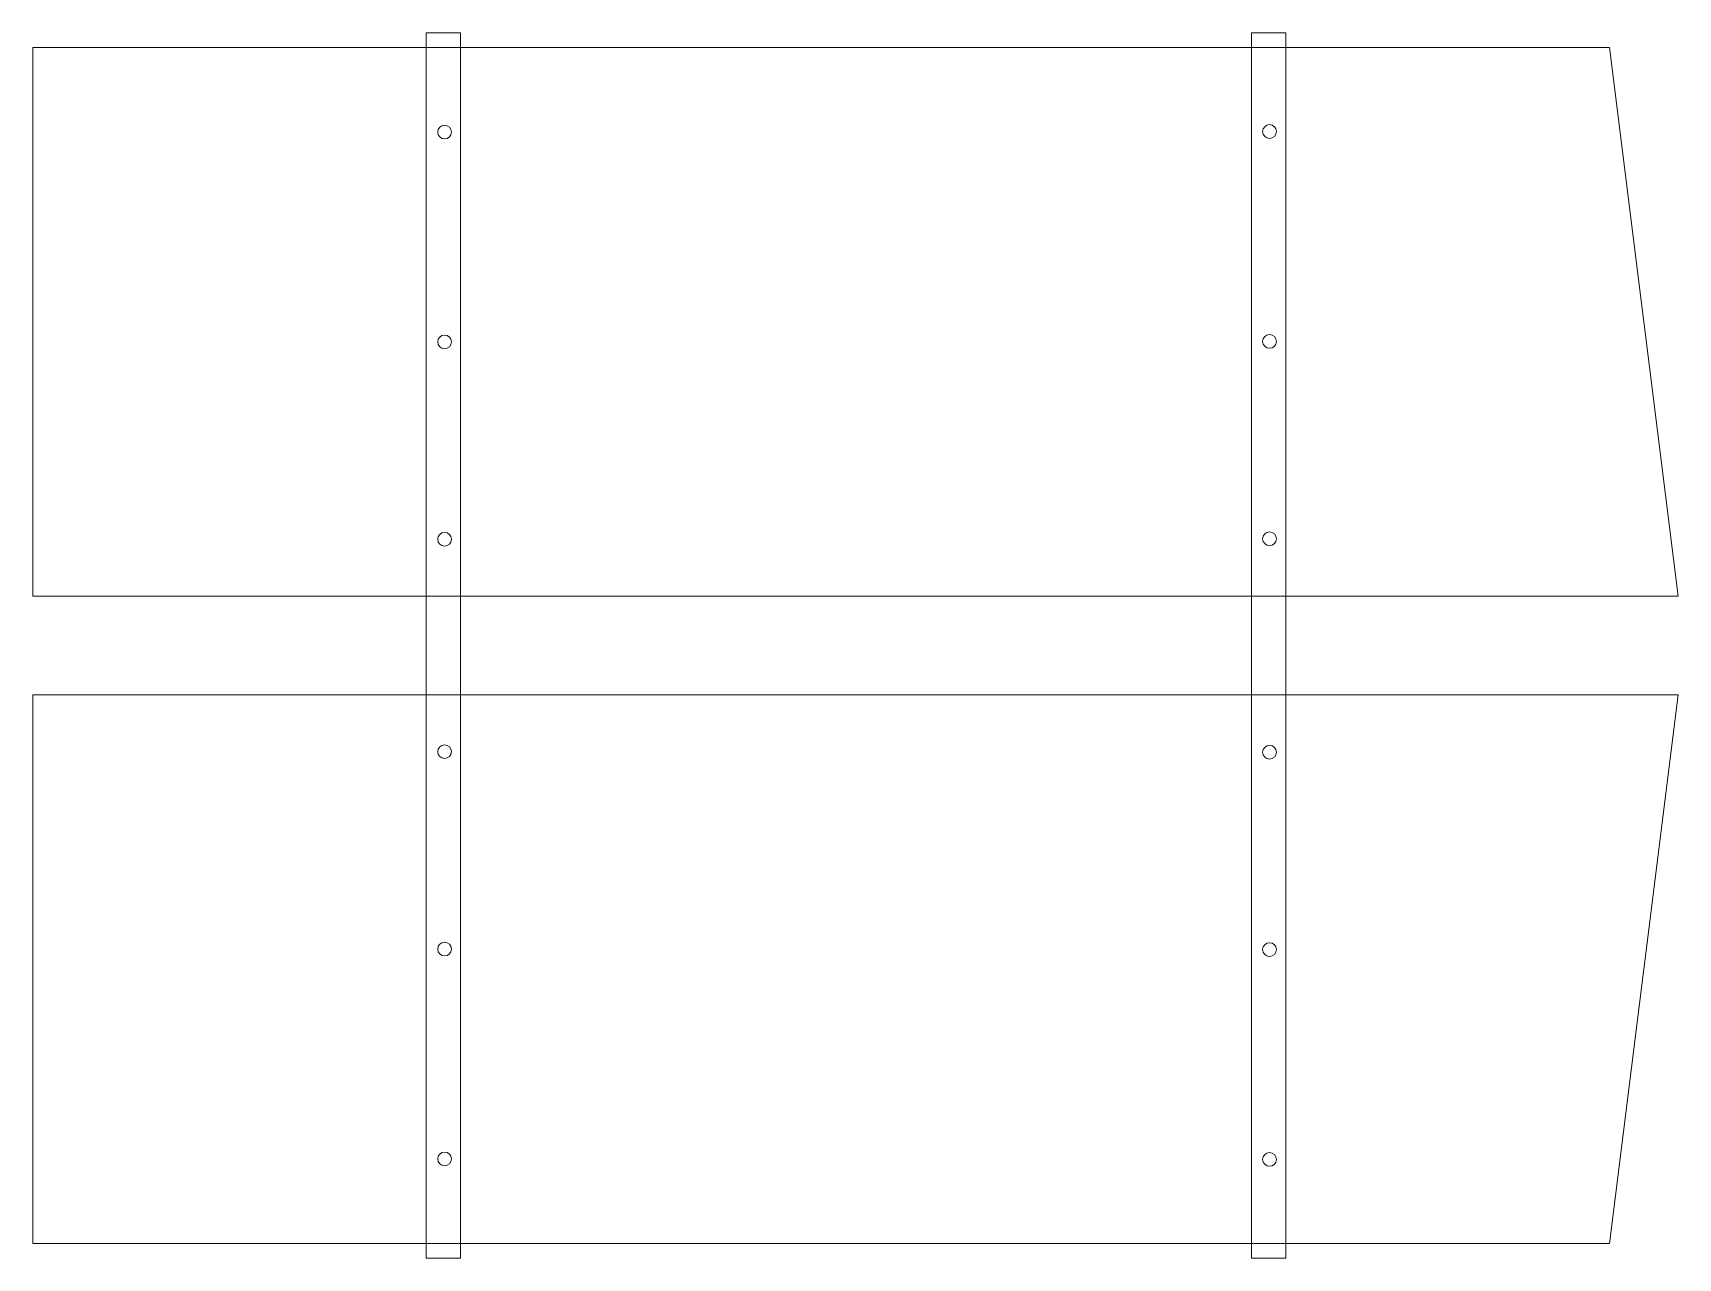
# Model space of a CAD drawing. Header units: inches. Extents: x 637 to 1836, y -814 to 79.
import ezdxf

# ---------------------------------------------------------------- set-up
doc = ezdxf.new("R2010")
doc.units = ezdxf.units.IN
doc.header["$MEASUREMENT"] = 0
doc.layers.add('drill holes 1800', color=7, linetype='Continuous')

msp = doc.modelspace()

# ---------------------------------------------------------------- linework, layer by layer
at = {"layer": 'drill holes 1800', "color": 250, "lineweight": 9}
for points in [[(949.2, -813.8), (924.2, -813.8), (924.2, 79.4), (949.2, 79.4), (949.2, -813.8)], [(1550.5, -813.8), (1525.5, -813.8), (1525.5, 79.4), (1550.5, 79.4), (1550.5, -813.8)], [(1836.5, -331.2), (637.5, -331.2), (637.5, 68.8), (1786.6, 68.8), (1836.5, -331.2)], [(1836.5, -403.2), (637.5, -403.2), (637.5, -803.2), (1786.6, -803.2), (1836.5, -403.2)]]:
    msp.add_lwpolyline(points, dxfattribs=at)
for points in [[(942.5, 7.1), (942.5, 9.8), (940.3, 12.1), (937.5, 12.1), (934.8, 12.1), (932.5, 9.8), (932.5, 7.1), (932.5, 4.3), (934.8, 2.1), (937.5, 2.1), (940.3, 2.1), (942.5, 4.3), (942.5, 7.1)], [(1543.7, 7.5), (1543.7, 10.2), (1541.5, 12.5), (1538.7, 12.5), (1536, 12.5), (1533.7, 10.2), (1533.7, 7.5), (1533.7, 4.7), (1536, 2.5), (1538.7, 2.5), (1541.5, 2.5), (1543.7, 4.7), (1543.7, 7.5)], [(942.5, -145.9), (942.5, -148.7), (940.3, -150.9), (937.5, -150.9), (934.8, -150.9), (932.5, -148.7), (932.5, -145.9), (932.5, -143.2), (934.8, -140.9), (937.5, -140.9), (940.3, -140.9), (942.5, -143.2), (942.5, -145.9)], [(1543.7, -145.5), (1543.7, -148.3), (1541.5, -150.5), (1538.7, -150.5), (1536, -150.5), (1533.7, -148.3), (1533.7, -145.5), (1533.7, -142.8), (1536, -140.5), (1538.7, -140.5), (1541.5, -140.5), (1543.7, -142.8), (1543.7, -145.5)], [(942.5, -289.8), (942.5, -287), (940.3, -284.8), (937.5, -284.8), (934.8, -284.8), (932.5, -287), (932.5, -289.8), (932.5, -292.6), (934.8, -294.8), (937.5, -294.8), (940.3, -294.8), (942.5, -292.6), (942.5, -289.8)], [(1543.7, -289.4), (1543.7, -286.6), (1541.5, -284.4), (1538.7, -284.4), (1536, -284.4), (1533.7, -286.6), (1533.7, -289.4), (1533.7, -292.2), (1536, -294.4), (1538.7, -294.4), (1541.5, -294.4), (1543.7, -292.2), (1543.7, -289.4)], [(942.5, -444.6), (942.5, -447.4), (940.3, -449.6), (937.5, -449.6), (934.8, -449.6), (932.5, -447.4), (932.5, -444.6), (932.5, -441.9), (934.8, -439.6), (937.5, -439.6), (940.3, -439.6), (942.5, -441.9), (942.5, -444.6)], [(1543.7, -445), (1543.7, -447.8), (1541.5, -450), (1538.7, -450), (1536, -450), (1533.7, -447.8), (1533.7, -445), (1533.7, -442.3), (1536, -440), (1538.7, -440), (1541.5, -440), (1543.7, -442.3), (1543.7, -445)], [(942.5, -588.5), (942.5, -585.7), (940.3, -583.5), (937.5, -583.5), (934.8, -583.5), (932.5, -585.7), (932.5, -588.5), (932.5, -591.3), (934.8, -593.5), (937.5, -593.5), (940.3, -593.5), (942.5, -591.3), (942.5, -588.5)], [(1543.7, -588.9), (1543.7, -586.1), (1541.5, -583.9), (1538.7, -583.9), (1536, -583.9), (1533.7, -586.1), (1533.7, -588.9), (1533.7, -591.7), (1536, -593.9), (1538.7, -593.9), (1541.5, -593.9), (1543.7, -591.7), (1543.7, -588.9)], [(942.5, -741.5), (942.5, -744.3), (940.3, -746.5), (937.5, -746.5), (934.8, -746.5), (932.5, -744.3), (932.5, -741.5), (932.5, -738.7), (934.8, -736.5), (937.5, -736.5), (940.3, -736.5), (942.5, -738.7), (942.5, -741.5)], [(1543.7, -741.9), (1543.7, -744.7), (1541.5, -746.9), (1538.7, -746.9), (1536, -746.9), (1533.7, -744.7), (1533.7, -741.9), (1533.7, -739.1), (1536, -736.9), (1538.7, -736.9), (1541.5, -736.9), (1543.7, -739.1), (1543.7, -741.9)]]:
    msp.add_open_spline(points, degree=3, knots=[0, 0, 0, 0, 1, 1, 1, 2, 2, 2, 3, 3, 3, 4, 4, 4, 4], dxfattribs=at)

doc.saveas('drawing.dxf')
